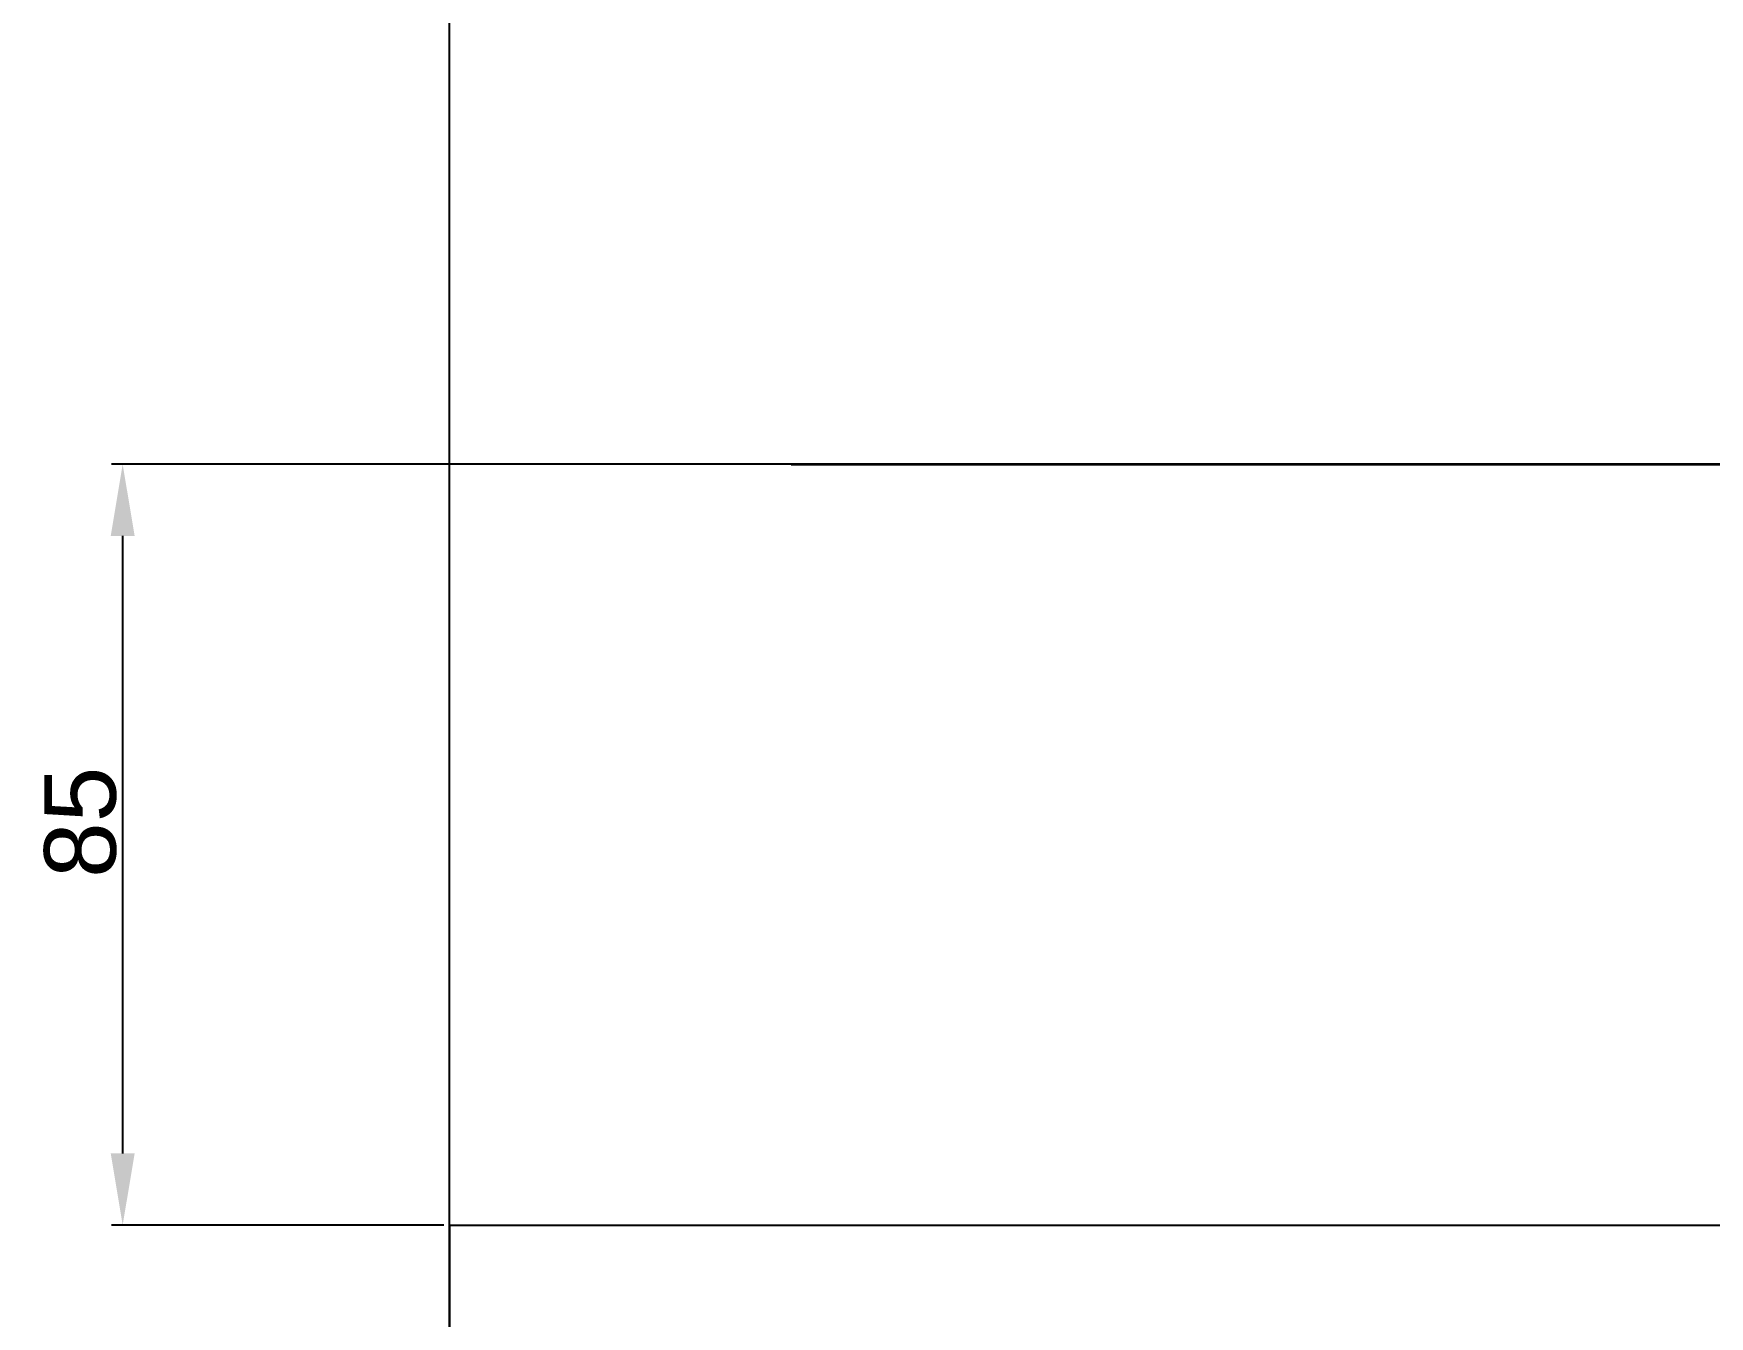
# Model space of a CAD drawing. Header units: millimetres. Extents: x 42151 to 59780, y 37376 to 44547.
# Drawn here: x 47087.1 to 47274.3, y 42464.5 to 42607.9 of the extents above; entities that cross this region are included whole.
import ezdxf

# ---------------------------------------------------------------- set-up
doc = ezdxf.new("R2010")
doc.units = ezdxf.units.MM
doc.set_wipeout_variables(frame=1)
doc.layers.add('! NO PLOT !', color=7, linetype='Continuous', true_color=0xff75dd, plot=False)
doc.layers.add('000-PI-Oprema', color=30, linetype='Continuous', lineweight=5)
doc.layers.add('002-PI-Kabelska kanalica', color=150, linetype='Continuous')
doc.layers.add('SI-Ormari', color=51, linetype='Continuous')
doc.styles.get("Standard").update_dxf_attribs({"font": 'arial.ttf'})
doc.dimstyles.new('ISO-25-lb', dxfattribs={"dimtxt": 8, "dimasz": 8, "dimexe": 1.25, "dimexo": 0.625, "dimtad": 1, "dimtxsty": 'Standard', "dimcen": 5, "dimadec": 0, "dimazin": 0, "dimtfac": 1, "dimtmove": 0, "dimatfit": 3, "dimfxl": 1, "dimarcsym": 0})

# ---------------------------------------------------------------- blocks, each defined once
blk = doc.blocks.new('*U136')
at = {"layer": '002-PI-Kabelska kanalica'}
blk.add_line((60, -100), (60, 1630), dxfattribs=at)
blk = doc.blocks.new('93444012 - Socomec')
blk.add_wipeout([(49752.77, 45329.63), (49959.47, 45329.63), (49959.47, 45389.33), (50071.47, 45389.33), (50071.47, 45374.33), (50074.47, 45367.41), (50074.47, 45167.26), (50071.48, 45160.75), (50071.48, 45144.33), (50022.05, 45144.33), (50022.05, 45130.53), (49981.41, 45130.53), (49981.41, 45144.33), (49959.47, 45144.33), (49959.47, 45205.03), (49752.77, 45205.03), (49752.77, 45239.93), (49751.47, 45240.73), (49751.47, 45293.93), (49752.77, 45294.73)]).dxf.layer = '! NO PLOT !'
blk = doc.blocks.new('*D167')
at = {"layer": '! NO PLOT !', "color": 0, "linetype": 'Continuous', "lineweight": -2, "ltscale": 0.25, "transparency": 16777216}
for p, q in [((47377.65, 42559.75), (47095.78, 42559.75)), ((47097.03, 42482.75), (47097.03, 42551.75)), ((47132.9, 42474.75), (47095.78, 42474.75))]:
    blk.add_line(p, q, dxfattribs=at)
at = {"layer": '! NO PLOT !', "color": 0, "ltscale": 0.25, "transparency": 16777216}
for points in [[(47095.7, 42551.75), (47098.37, 42551.75), (47097.03, 42559.75)], [(47095.7, 42482.75), (47098.37, 42482.75), (47097.03, 42474.75)]]:
    blk.add_solid(points, dxfattribs=at)
at = {"layer": 'Defpoints', "color": 0, "ltscale": 0.25, "transparency": 16777216}
for p in [(47097.03, 42559.75), (47378.27, 42559.75), (47133.53, 42474.75)]:
    blk.add_point(p, dxfattribs=at)
at = {"layer": '! NO PLOT !', "color": 0, "ltscale": 0.25, "transparency": 16777216, "insert": (47092.32, 42519.75), "char_height": 8, "attachment_point": 5, "rotation": 90}
blk.add_mtext('85', dxfattribs=at)
blk = doc.blocks.new('*U137')
at = {"layer": '002-PI-Kabelska kanalica'}
for q in [(-20, 519), (40, -100)]:
    blk.add_line((-20, -100), q, dxfattribs=at)

msp = doc.modelspace()

# ---------------------------------------------------------------- block references
at = {"rotation": 270}
msp.add_blockref('*U137', (47233.526, 42454.747), dxfattribs=at)
at = {"layer": '000-PI-Oprema'}
msp.add_blockref('93444012 - Socomec', (-2581.202, -2584.587), dxfattribs=at)
at = {"layer": 'SI-Ormari'}
msp.add_blockref('*U136', (47073.526, 42314.747), dxfattribs=at)

# ---------------------------------------------------------------- next in the draw order: linework, layer by layer
at = {"layer": '! NO PLOT !', "ltscale": 0.25}
msp.add_line((47171.706, 42559.747), (47490.279, 42559.747), dxfattribs=at)

# ---------------------------------------------------------------- next in the draw order: dimensions: what is measured, and where the dimension line sits
dim = msp.add_linear_dim(base=(47097.032, 42559.747), p1=(47133.526, 42474.747), p2=(47378.27, 42559.747), angle=90, dimstyle='ISO-25-lb', dxfattribs=at)
dim.commit()
dim.dimension.update_dxf_attribs({"geometry": '*D167', "text_midpoint": (47097.032, 42519.747), "dimtype": 160})

doc.saveas('drawing.dxf')
